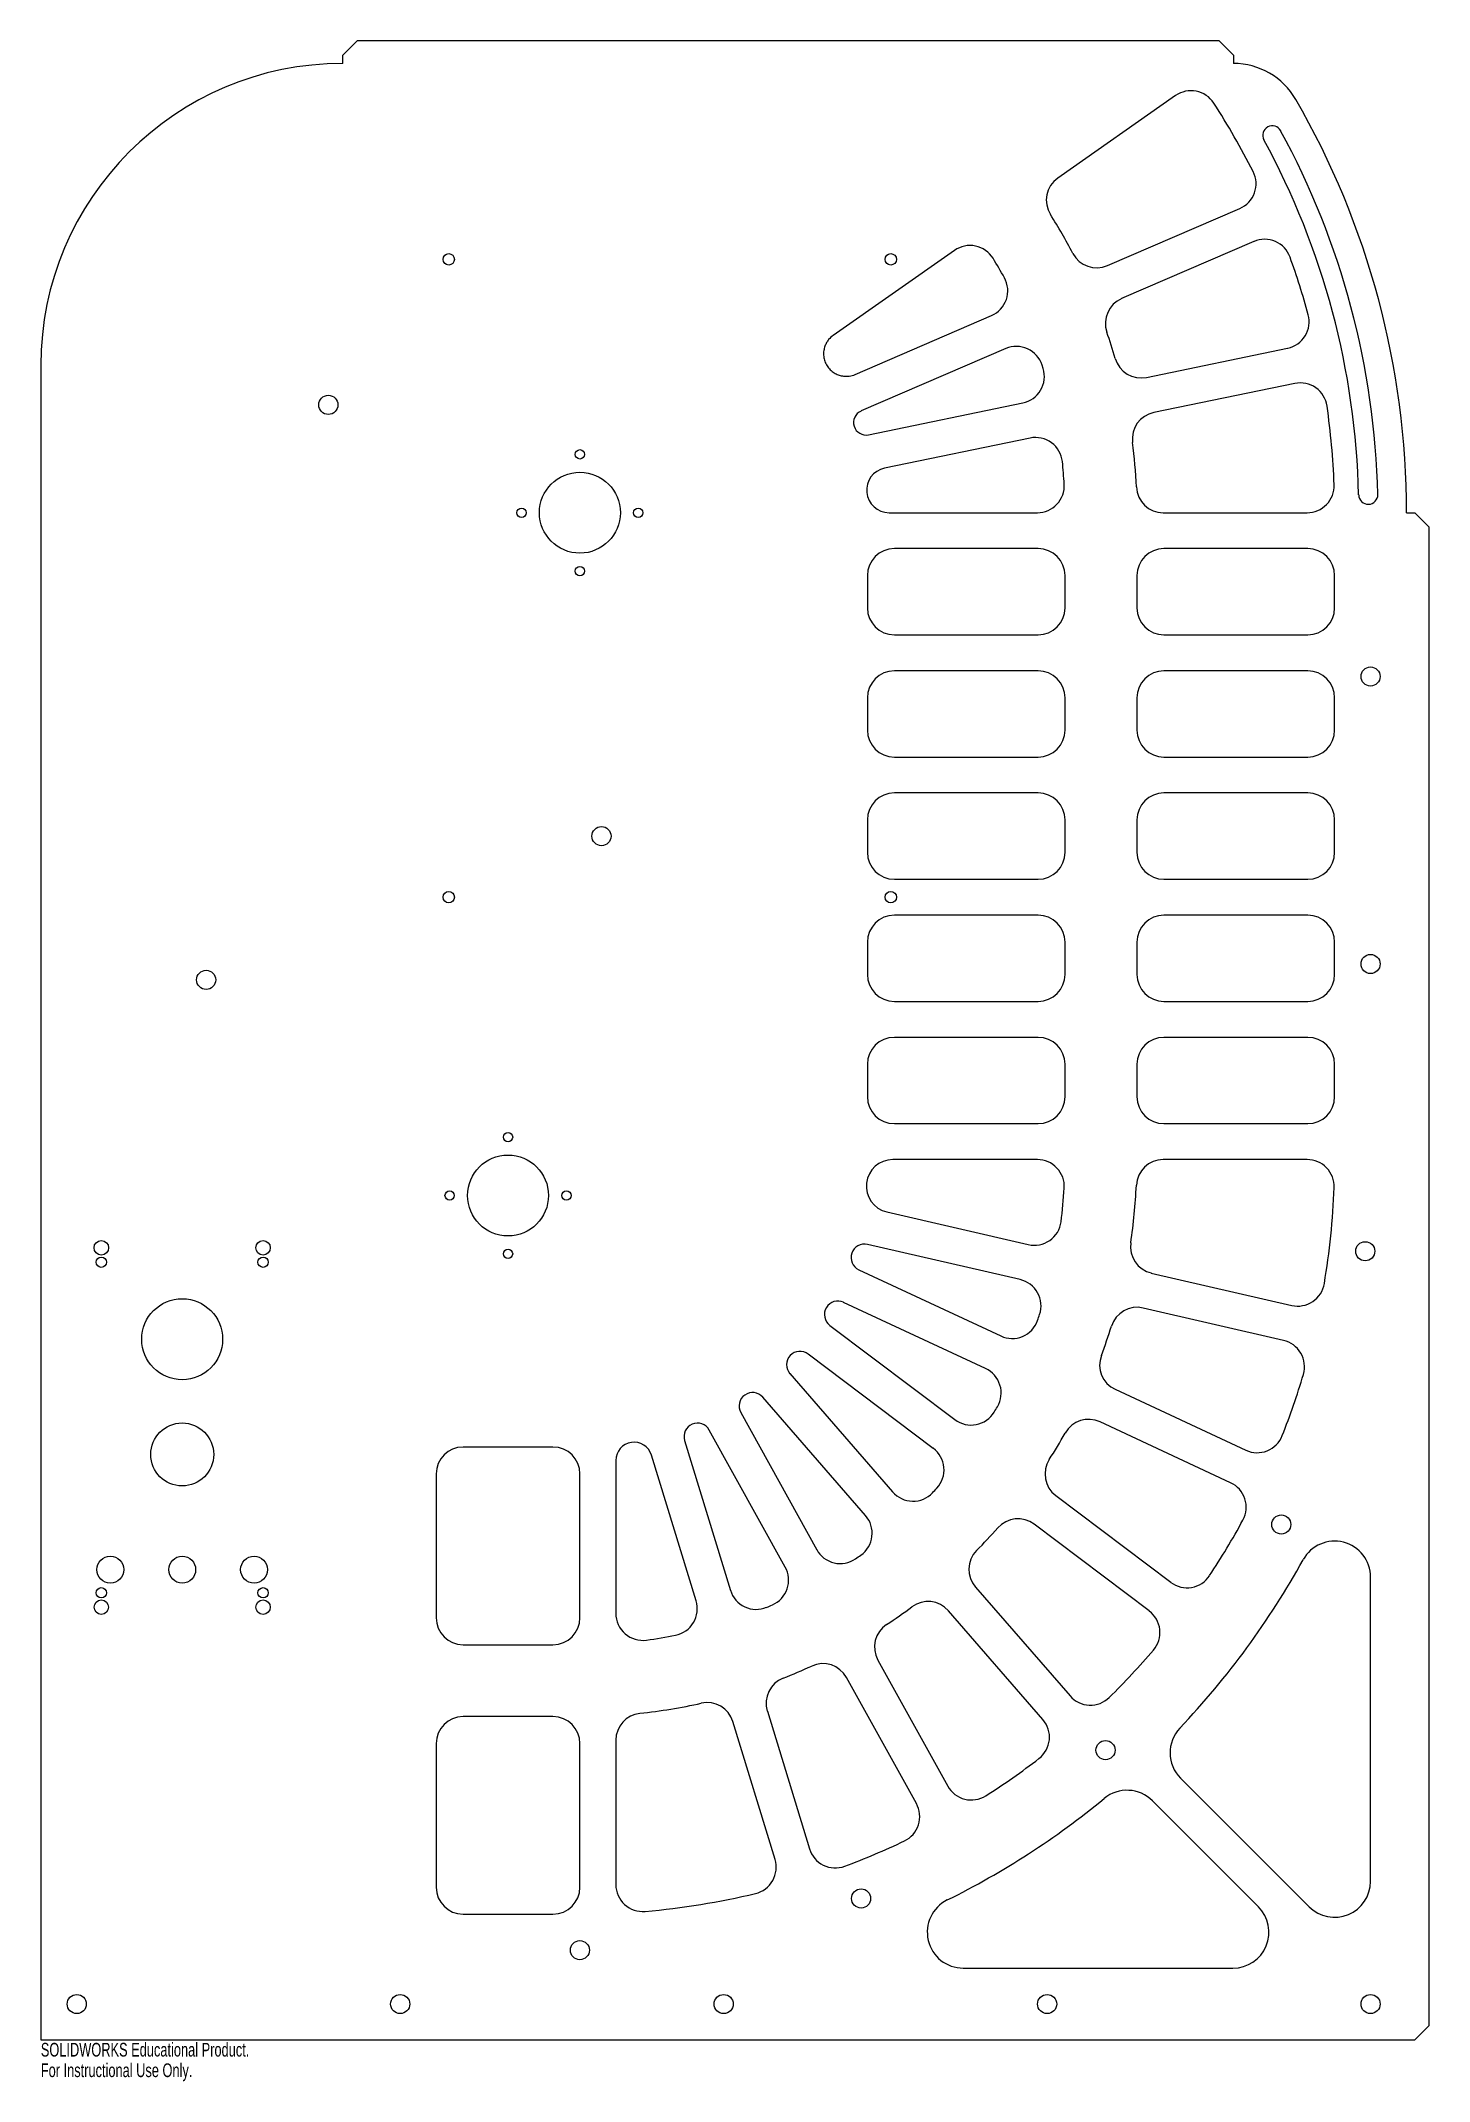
# Model space of a CAD drawing. Header units: inches. Extents: x -19 to 0.3, y -0.6 to 27.8.
import ezdxf

# ---------------------------------------------------------------- set-up
doc = ezdxf.new("R2010")
doc.units = ezdxf.units.IN
doc.header["$MEASUREMENT"] = 0
doc.styles.add('SLDTEXTSTYLE0', font='TXT', dxfattribs={"width": 0.7})

msp = doc.modelspace()

# ---------------------------------------------------------------- linework, layer by layer
at = {"color": 7, "linetype": 'Continuous', "lineweight": 25}
for p, q in [((-14.6, 27.816), (-14.8, 27.616)), ((-14.8, 27.5), (-14.8, 27.616)), ((-2.607, 27.816), (-14.6, 27.816)), ((-2.407, 27.616), (-2.607, 27.816)), ((-2.407, 27.616), (-2.407, 27.5)), ((-3.212, 27.053), (-4.851, 25.905)), ((-4.161, 24.688), (-2.32, 25.482)), ((-2.122, 25.023), (-3.963, 24.229)), ((-6.287, 24.9), (-7.976, 23.717)), ((-7.672, 23.173), (-5.774, 23.992)), ((-19, 23.3), (-19, 0)), ((-5.576, 23.533), (-7.588, 22.665)), ((-5.055, 23.256), (-5.07, 23.303)), ((-3.617, 23.133), (-1.654, 23.538)), ((-1.553, 23.049), (-3.516, 22.643)), ((-7.484, 22.335), (-5.337, 22.778)), ((-5.236, 22.288), (-7.262, 21.87)), ((-7.198, 21.25), (-5.136, 21.25)), ((-3.384, 21.25), (-1.382, 21.25)), ((0, 21.25), (0.116, 21.25)), ((0.316, 21.05), (0.116, 21.25)), ((0.316, 0.2), (0.316, 21.05)), ((-5.125, 20.75), (-7.125, 20.75)), ((-1.375, 20.75), (-3.375, 20.75)), ((-7.5, 20.375), (-7.5, 19.925)), ((-4.75, 19.925), (-4.75, 20.375)), ((-3.75, 20.375), (-3.75, 19.925)), ((-1, 19.925), (-1, 20.375)), ((-7.125, 19.55), (-5.125, 19.55)), ((-3.375, 19.55), (-1.375, 19.55)), ((-5.125, 19.05), (-7.125, 19.05)), ((-1.375, 19.05), (-3.375, 19.05)), ((-7.5, 18.675), (-7.5, 18.225)), ((-4.75, 18.225), (-4.75, 18.675)), ((-3.75, 18.675), (-3.75, 18.225)), ((-1, 18.225), (-1, 18.675)), ((-7.125, 17.85), (-5.125, 17.85)), ((-3.375, 17.85), (-1.375, 17.85)), ((-5.125, 17.35), (-7.125, 17.35)), ((-1.375, 17.35), (-3.375, 17.35)), ((-7.5, 16.975), (-7.5, 16.525)), ((-4.75, 16.525), (-4.75, 16.975)), ((-3.75, 16.975), (-3.75, 16.525)), ((-1, 16.525), (-1, 16.975)), ((-7.125, 16.15), (-5.125, 16.15)), ((-3.375, 16.15), (-1.375, 16.15)), ((-5.125, 15.65), (-7.125, 15.65)), ((-1.375, 15.65), (-3.375, 15.65)), ((-7.5, 15.275), (-7.5, 14.825)), ((-4.75, 14.825), (-4.75, 15.275)), ((-3.75, 15.275), (-3.75, 14.825)), ((-1, 14.825), (-1, 15.275)), ((-7.125, 14.45), (-5.125, 14.45)), ((-3.375, 14.45), (-1.375, 14.45)), ((-5.125, 13.95), (-7.125, 13.95)), ((-1.375, 13.95), (-3.375, 13.95)), ((-7.5, 13.575), (-7.5, 13.125)), ((-4.75, 13.125), (-4.75, 13.575)), ((-3.75, 13.575), (-3.75, 13.125)), ((-1, 13.125), (-1, 13.575)), ((-7.125, 12.75), (-5.125, 12.75)), ((-3.375, 12.75), (-1.375, 12.75)), ((-5.136, 12.25), (-7.146, 12.25)), ((-1.382, 12.25), (-3.384, 12.25)), ((-7.229, 11.521), (-5.262, 11.066)), ((-5.375, 10.579), (-7.498, 11.07)), ((-7.62, 10.716), (-5.644, 9.795)), ((-3.55, 10.671), (-1.597, 10.22)), ((-5.856, 9.342), (-7.831, 10.263)), ((-8.023, 9.943), (-6.283, 8.632)), ((-1.71, 9.733), (-3.663, 10.184)), ((-6.584, 8.232), (-8.324, 9.544)), ((-8.579, 9.271), (-7.149, 7.626)), ((-7.526, 7.298), (-8.956, 8.943)), ((-4.052, 9.053), (-2.235, 8.206)), ((-9.262, 8.729), (-8.206, 6.822)), ((-2.447, 7.753), (-4.264, 8.6)), ((-11.875, 8.25), (-13.125, 8.25)), ((-10.043, 8.34), (-9.406, 6.256)), ((-8.643, 6.58), (-9.7, 8.486)), ((-11, 8.064), (-11, 5.935)), ((-9.884, 6.11), (-10.504, 8.138)), ((-13.5, 7.875), (-13.5, 5.875)), ((-11.5, 5.875), (-11.5, 7.875)), ((-4.88, 7.574), (-3.279, 6.368)), ((-3.58, 5.969), (-5.181, 7.175)), ((-5.997, 6.3), (-4.681, 4.787)), ((-0.5, 2.207), (-0.5, 6.441)), ((-5.059, 4.459), (-6.374, 5.972)), ((-13.125, 5.5), (-11.875, 5.5)), ((-7.354, 5.286), (-6.382, 3.533)), ((-6.819, 3.29), (-7.791, 5.044)), ((-8.892, 4.576), (-8.306, 2.659)), ((-11.875, 4.5), (-13.125, 4.5)), ((-8.784, 2.513), (-9.371, 4.43)), ((-13.5, 4.125), (-13.5, 2.125)), ((-11.5, 2.125), (-11.5, 4.125)), ((-11, 4.172), (-11, 2.163)), ((-3.143, 3.643), (-1.354, 1.854)), ((-2.061, 1.854), (-3.534, 3.327)), ((-13.125, 1.75), (-11.875, 1.75)), ((-6.167, 1), (-2.414, 1)), ((-19, 0), (0.116, 0)), ((0.116, 0), (0.316, 0.2))]:
    msp.add_line(p, q, dxfattribs=at)
for centre, radius in [((-13.325, 24.775), 0.0795), ((-7.175, 24.775), 0.0795), ((-15, 22.75), 0.133), ((-11.5, 22.062), 0.065), ((-11.5, 21.25), 0.563), ((-12.312, 21.25), 0.065), ((-10.688, 21.25), 0.065), ((-11.5, 20.438), 0.065), ((-0.5, 18.971), 0.133), ((-11.2, 16.75), 0.133), ((-13.325, 15.9), 0.0795), ((-7.175, 15.9), 0.0795), ((-0.5, 14.971), 0.133), ((-16.7, 14.75), 0.133), ((-12.5, 12.562), 0.065), ((-12.5, 11.75), 0.563), ((-13.312, 11.75), 0.065), ((-11.688, 11.75), 0.065), ((-18.158, 11.022), 0.101), ((-15.908, 11.022), 0.101), ((-0.574, 10.974), 0.133), ((-18.158, 10.822), 0.0717), ((-15.908, 10.822), 0.0717), ((-12.5, 10.938), 0.065), ((-17.033, 9.75), 0.563), ((-17.033, 8.147), 0.438), ((-1.742, 7.172), 0.133), ((-18.033, 6.544), 0.188), ((-17.033, 6.544), 0.187), ((-16.033, 6.544), 0.187), ((-18.158, 6.222), 0.0717), ((-15.908, 6.222), 0.0717), ((-18.158, 6.022), 0.1), ((-15.908, 6.022), 0.101), ((-4.187, 4.033), 0.133), ((-7.588, 1.969), 0.133), ((-11.5, 1.25), 0.133), ((-18.5, 0.5), 0.133), ((-14, 0.5), 0.133), ((-9.5, 0.5), 0.133), ((-5, 0.5), 0.133), ((-0.5, 0.5), 0.133)]:
    msp.add_circle(centre, radius, dxfattribs=at)
for centre, radius, start, end in [((-14.8, 23.3), 4.2, 90, 180), ((-2.407, 26.5), 1, 30, 90), ((-2.997, 26.746), 0.375, 32.8774, 125), ((-11.5, 21.25), 11.5, 0, 30), ((-11.5, 21.25), 10.5, 26.8724, 32.8774), ((-1.867, 26.5), 0.133, 28.5916, 208.5916), ((-11.5, 21.25), 10.837, 1.3058, 28.5916), ((-11.5, 21.25), 11.103, 1.3058, 28.5916), ((-4.636, 25.598), 0.375, 125, 212.3546), ((-2.468, 25.827), 0.375, 293.3333, 26.8724), ((-11.5, 21.25), 7.75, 27.7451, 32.3546), ((-1.973, 24.679), 0.375, 19.7943, 113.3333), ((-6.072, 24.593), 0.375, 31.6277, 125), ((-11.5, 21.25), 6.75, 28.9596, 31.6277), ((-4.309, 25.032), 0.375, 207.7451, 293.3333), ((-11.5, 21.25), 10.5, 15.2057, 19.7943), ((-5.922, 24.337), 0.375, 293.3333, 28.9596), ((-3.814, 23.885), 0.375, 113.3333, 198.9216), ((-1.729, 23.906), 0.375, 281.6667, 15.2057), ((-5.427, 23.189), 0.375, 17.7071, 113.3333), ((-11.5, 21.25), 7.75, 16.0784, 18.9216), ((-3.693, 23.5), 0.375, 196.0784, 281.6667), ((-5.413, 23.145), 0.375, 281.6667, 17.2929), ((-1.477, 22.681), 0.375, 8.1276, 101.6667), ((-11.5, 21.25), 10.5, 2.1226, 8.1276), ((-7.519, 22.505), 0.174, 113.3333, 281.6667), ((-3.44, 22.276), 0.375, 101.6667, 187.2549), ((-5.16, 21.921), 0.375, 6.0404, 101.6667), ((-11.5, 21.25), 7.75, 2.6454, 7.2549), ((-7.198, 21.563), 0.313, 101.6667, 270), ((-11.5, 21.25), 6.75, 3.3723, 6.0404), ((-5.136, 21.625), 0.375, 270, 3.3723), ((-3.384, 21.625), 0.375, 182.6454, 270), ((-1.382, 21.625), 0.375, 270, 2.1226), ((-0.532, 21.5), 0.133, 181.3058, 1.3058), ((-7.125, 20.375), 0.375, 90, 180), ((-5.125, 20.375), 0.375, 0, 90), ((-3.375, 20.375), 0.375, 90, 180), ((-1.375, 20.375), 0.375, 0, 90), ((-7.125, 19.925), 0.375, 180, 270), ((-5.125, 19.925), 0.375, 270, 0), ((-3.375, 19.925), 0.375, 180, 270), ((-1.375, 19.925), 0.375, 270, 0), ((-7.125, 18.675), 0.375, 90, 180), ((-5.125, 18.675), 0.375, 0, 90), ((-3.375, 18.675), 0.375, 90, 180), ((-1.375, 18.675), 0.375, 0, 90), ((-7.125, 18.225), 0.375, 180, 270), ((-5.125, 18.225), 0.375, 270, 0), ((-3.375, 18.225), 0.375, 180, 270), ((-1.375, 18.225), 0.375, 270, 0), ((-7.125, 16.975), 0.375, 90, 180), ((-5.125, 16.975), 0.375, 0, 90), ((-3.375, 16.975), 0.375, 90, 180), ((-1.375, 16.975), 0.375, 0, 90), ((-7.125, 16.525), 0.375, 180, 270), ((-5.125, 16.525), 0.375, 270, 0), ((-3.375, 16.525), 0.375, 180, 270), ((-1.375, 16.525), 0.375, 270, 0), ((-7.125, 15.275), 0.375, 90, 180), ((-5.125, 15.275), 0.375, 0, 90), ((-3.375, 15.275), 0.375, 90, 180), ((-1.375, 15.275), 0.375, 0, 90), ((-7.125, 14.825), 0.375, 180, 270), ((-5.125, 14.825), 0.375, 270, 0), ((-3.375, 14.825), 0.375, 180, 270), ((-1.375, 14.825), 0.375, 270, 0), ((-7.125, 13.575), 0.375, 90, 180), ((-5.125, 13.575), 0.375, 0, 90), ((-3.375, 13.575), 0.375, 90, 180), ((-1.375, 13.575), 0.375, 0, 90), ((-7.125, 13.125), 0.375, 180, 270), ((-5.125, 13.125), 0.375, 270, 0), ((-3.375, 13.125), 0.375, 180, 270), ((-1.375, 13.125), 0.375, 270, 0), ((-7.146, 11.881), 0.369, 90, 257), ((-5.136, 11.875), 0.375, 356.6277, 90), ((-3.384, 11.875), 0.375, 90, 177.3546), ((-1.382, 11.875), 0.375, 357.8774, 90), ((-11.5, 12.25), 6.75, 352.6263, 356.6277), ((-11.5, 12.25), 7.75, 351.4117, 357.3546), ((-11.5, 12.25), 10.5, 350.539, 357.8774), ((-5.178, 11.432), 0.375, 257, 352.6263), ((-7.54, 10.887), 0.188, 77, 245), ((-3.466, 11.037), 0.375, 171.4117, 257), ((-5.459, 10.214), 0.375, 341.3737, 77), ((-1.513, 10.586), 0.375, 257, 350.539), ((-7.91, 10.093), 0.188, 65, 233), ((-5.486, 10.135), 0.375, 245, 340.6263), ((-11.5, 12.25), 6.75, 340.6263, 341.3737), ((-3.747, 9.819), 0.375, 77, 162.5883), ((-11.5, 12.25), 7.75, 339.4117, 342.5883), ((-1.794, 9.368), 0.375, 343.461, 77), ((-8.437, 9.394), 0.188, 53, 221), ((-3.894, 9.393), 0.375, 159.4117, 245), ((-6.014, 9.002), 0.375, 329.3737, 65), ((-11.5, 12.25), 10.5, 338.539, 343.461), ((-9.098, 8.82), 0.188, 41, 209), ((-11.5, 12.25), 6.75, 328.6263, 329.3737), ((-9.864, 8.395), 0.188, 29, 197), ((-6.057, 8.931), 0.375, 233, 328.6263), ((-4.422, 8.26), 0.375, 65, 150.5883), ((-13.125, 7.875), 0.375, 90, 180), ((-11.875, 7.875), 0.375, 0, 90), ((-10.747, 8.064), 0.253, 17, 180), ((-11.5, 12.25), 7.75, 327.4117, 330.5883), ((-2.077, 8.546), 0.375, 245, 338.539), ((-6.809, 7.933), 0.375, 317.3737, 53), ((-4.654, 7.874), 0.375, 147.4117, 233), ((-11.5, 12.25), 6.75, 316.6263, 317.3737), ((-2.605, 7.413), 0.375, 331.461, 65), ((-6.866, 7.872), 0.375, 221, 316.6263), ((-7.809, 7.052), 0.375, 305.3737, 41), ((-11.5, 12.25), 7.75, 315.4117, 318.5883), ((-5.406, 6.876), 0.375, 53, 138.5883), ((-11.5, 12.25), 10.5, 326.539, 331.461), ((-7.878, 7.004), 0.375, 209, 304.6263), ((-1, 6.441), 0.5, 0, 151.045), ((-8.971, 6.398), 0.375, 293.3737, 29), ((-11.5, 12.25), 6.75, 304.6263, 305.3737), ((-5.714, 6.546), 0.375, 135.4117, 221), ((-11.5, 12.25), 11.5, 316.5435, 331.045), ((-9.047, 6.366), 0.375, 197, 292.6263), ((-3.053, 6.667), 0.375, 233, 326.539), ((-10.243, 6), 0.375, 281.3737, 17), ((-11.5, 12.25), 6.75, 292.6263, 293.3737), ((-11.5, 12.25), 7.75, 303.4117, 306.5883), ((-6.657, 5.726), 0.375, 41, 126.5883), ((-3.805, 5.669), 0.375, 319.461, 53), ((-13.125, 5.875), 0.375, 180, 270), ((-11.875, 5.875), 0.375, 270, 0), ((-10.625, 5.935), 0.375, 180, 277.889), ((-7.026, 5.468), 0.375, 123.4117, 209), ((-11.5, 12.25), 6.75, 277.889, 281.3737), ((-11.5, 12.25), 10.5, 314.539, 319.461), ((-11.5, 12.25), 7.75, 291.4117, 294.5883), ((-8.119, 4.862), 0.375, 29, 114.5883), ((-8.534, 4.686), 0.375, 111.4117, 197), ((-10.625, 4.172), 0.375, 96.1823, 180), ((-11.5, 12.25), 7.75, 276.1823, 282.5883), ((-9.729, 4.32), 0.375, 17, 102.5883), ((-4.398, 5.033), 0.375, 221, 314.539), ((-13.125, 4.125), 0.375, 90, 180), ((-11.875, 4.125), 0.375, 0, 90), ((-5.342, 4.213), 0.375, 307.461, 41), ((-2.789, 3.996), 0.5, 136.5435, 225), ((-11.5, 12.25), 10.5, 302.539, 307.461), ((-6.054, 3.714), 0.375, 209, 302.539), ((-3.888, 2.974), 0.5, 45, 129.3723), ((-7.147, 3.108), 0.375, 295.461, 29), ((-11.5, 12.25), 11.5, 296.3843, 309.3723), ((-7.948, 2.769), 0.375, 197, 290.539), ((-11.5, 12.25), 10.5, 290.539, 295.461), ((-9.143, 2.403), 0.375, 283.461, 17), ((-13.125, 2.125), 0.375, 180, 270), ((-11.875, 2.125), 0.375, 270, 0), ((-10.625, 2.163), 0.375, 180, 274.9577), ((-11.5, 12.25), 10.5, 274.9577, 283.461), ((-1, 2.207), 0.5, 225, 0), ((-6.167, 1.5), 0.5, 116.3843, 270), ((-2.414, 1.5), 0.5, 270, 45)]:
    msp.add_arc(centre, radius, start, end, dxfattribs=at)
msp.add_open_spline([(-7.976, 23.717), (-7.997, 23.703), (-8.019, 23.683), (-8.05, 23.646), (-8.06, 23.632), (-8.077, 23.601), (-8.085, 23.584), (-8.098, 23.547), (-8.103, 23.527), (-8.11, 23.485), (-8.111, 23.463), (-8.108, 23.418), (-8.104, 23.395), (-8.091, 23.351), (-8.081, 23.329), (-8.059, 23.288), (-8.045, 23.268), (-8.014, 23.234), (-7.996, 23.219), (-7.96, 23.193), (-7.94, 23.182), (-7.902, 23.165), (-7.882, 23.159), (-7.844, 23.151), (-7.825, 23.148), (-7.789, 23.147), (-7.772, 23.148), (-7.724, 23.154), (-7.696, 23.163), (-7.672, 23.173)], degree=3, knots=[0, 0, 0, 0, 0.125, 0.125, 0.1875, 0.1875, 0.25, 0.25, 0.3125, 0.3125, 0.375, 0.375, 0.4375, 0.4375, 0.5, 0.5, 0.5625, 0.5625, 0.625, 0.625, 0.6875, 0.6875, 0.75, 0.75, 0.8125, 0.8125, 0.875, 0.875, 1, 1, 1, 1], dxfattribs=at)

# ---------------------------------------------------------------- texts
at = {"color": 7, "linetype": 'Continuous', "char_height": 0.1903, "attachment_point": 1, "style": 'SLDTEXTSTYLE0'}
for s, insert in [('SOLIDWORKS Educational Product.', (-19, -0.04)), ('For Instructional Use Only.', (-19, -0.326))]:
    msp.add_mtext(s, dxfattribs=dict(at, insert=insert))

doc.saveas('drawing.dxf')
